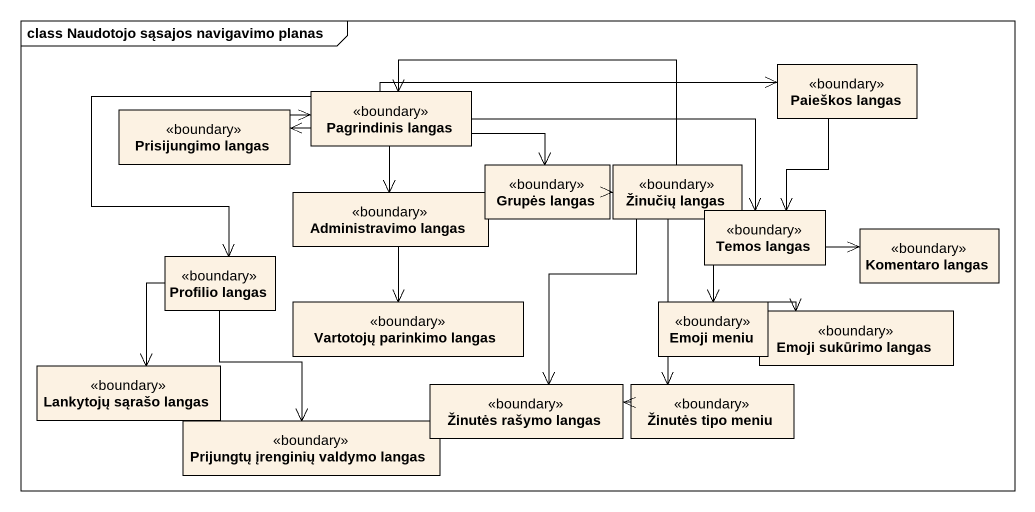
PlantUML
@startuml
mainframe class Naudotojo sąsajos navigavimo planas
hide circle
hide empty members
class "Paieškos langas" as Paieškos_langas <<boundary>>
class "Prisijungimo langas" as Prisijungimo_langas <<boundary>>
class "Pagrindinis langas" as Pagrindinis_langas <<boundary>>
class "Administravimo langas" as Administravimo_langas <<boundary>>
class "Grupės langas" as Grupės_langas <<boundary>>
class "Žinučių langas" as Žinučių_langas <<boundary>>
class "Temos langas" as Temos_langas <<boundary>>
class "Komentaro langas" as Komentaro_langas <<boundary>>
class "Profilio langas" as Profilio_langas <<boundary>>
class "Vartotojų parinkimo langas" as Vartotojų_parinkimo_langas <<boundary>>
class "Emoji meniu" as Emoji_meniu <<boundary>>
class "Emoji sukūrimo langas" as Emoji_sukūrimo_langas <<boundary>>
class "Lankytojų sąrašo langas" as Lankytojų_sąrašo_langas <<boundary>>
class "Prijungtų įrenginių valdymo langas" as Prijungtų_įrenginių_valdymo <<boundary>>
class "Žinutės rašymo langas" as Žinutės_rašymo_langas <<boundary>>
class "Žinutės tipo meniu" as Žinutės_tipo_meniu <<boundary>>
Paieškos_langas --> Temos_langas
Prisijungimo_langas -right-> Pagrindinis_langas
Pagrindinis_langas -right-> Paieškos_langas
Pagrindinis_langas -left-> Prisijungimo_langas
Pagrindinis_langas --> Administravimo_langas
Pagrindinis_langas -right-> Grupės_langas
Pagrindinis_langas -right-> Temos_langas
Pagrindinis_langas --> Profilio_langas
Administravimo_langas --> Vartotojų_parinkimo_langas
Grupės_langas -right-> Žinučių_langas
Žinučių_langas -left-> Pagrindinis_langas
Žinučių_langas --> Emoji_meniu
Žinučių_langas --> Žinutės_rašymo_langas
Žinučių_langas --> Žinutės_tipo_meniu
Temos_langas -right-> Komentaro_langas
Profilio_langas --> Lankytojų_sąrašo_langas
Profilio_langas --> Prijungtų_įrenginių_valdymo
Emoji_meniu -right-> Emoji_sukūrimo_langas
Žinutės_tipo_meniu -left-> Žinutės_rašymo_langas
@enduml
